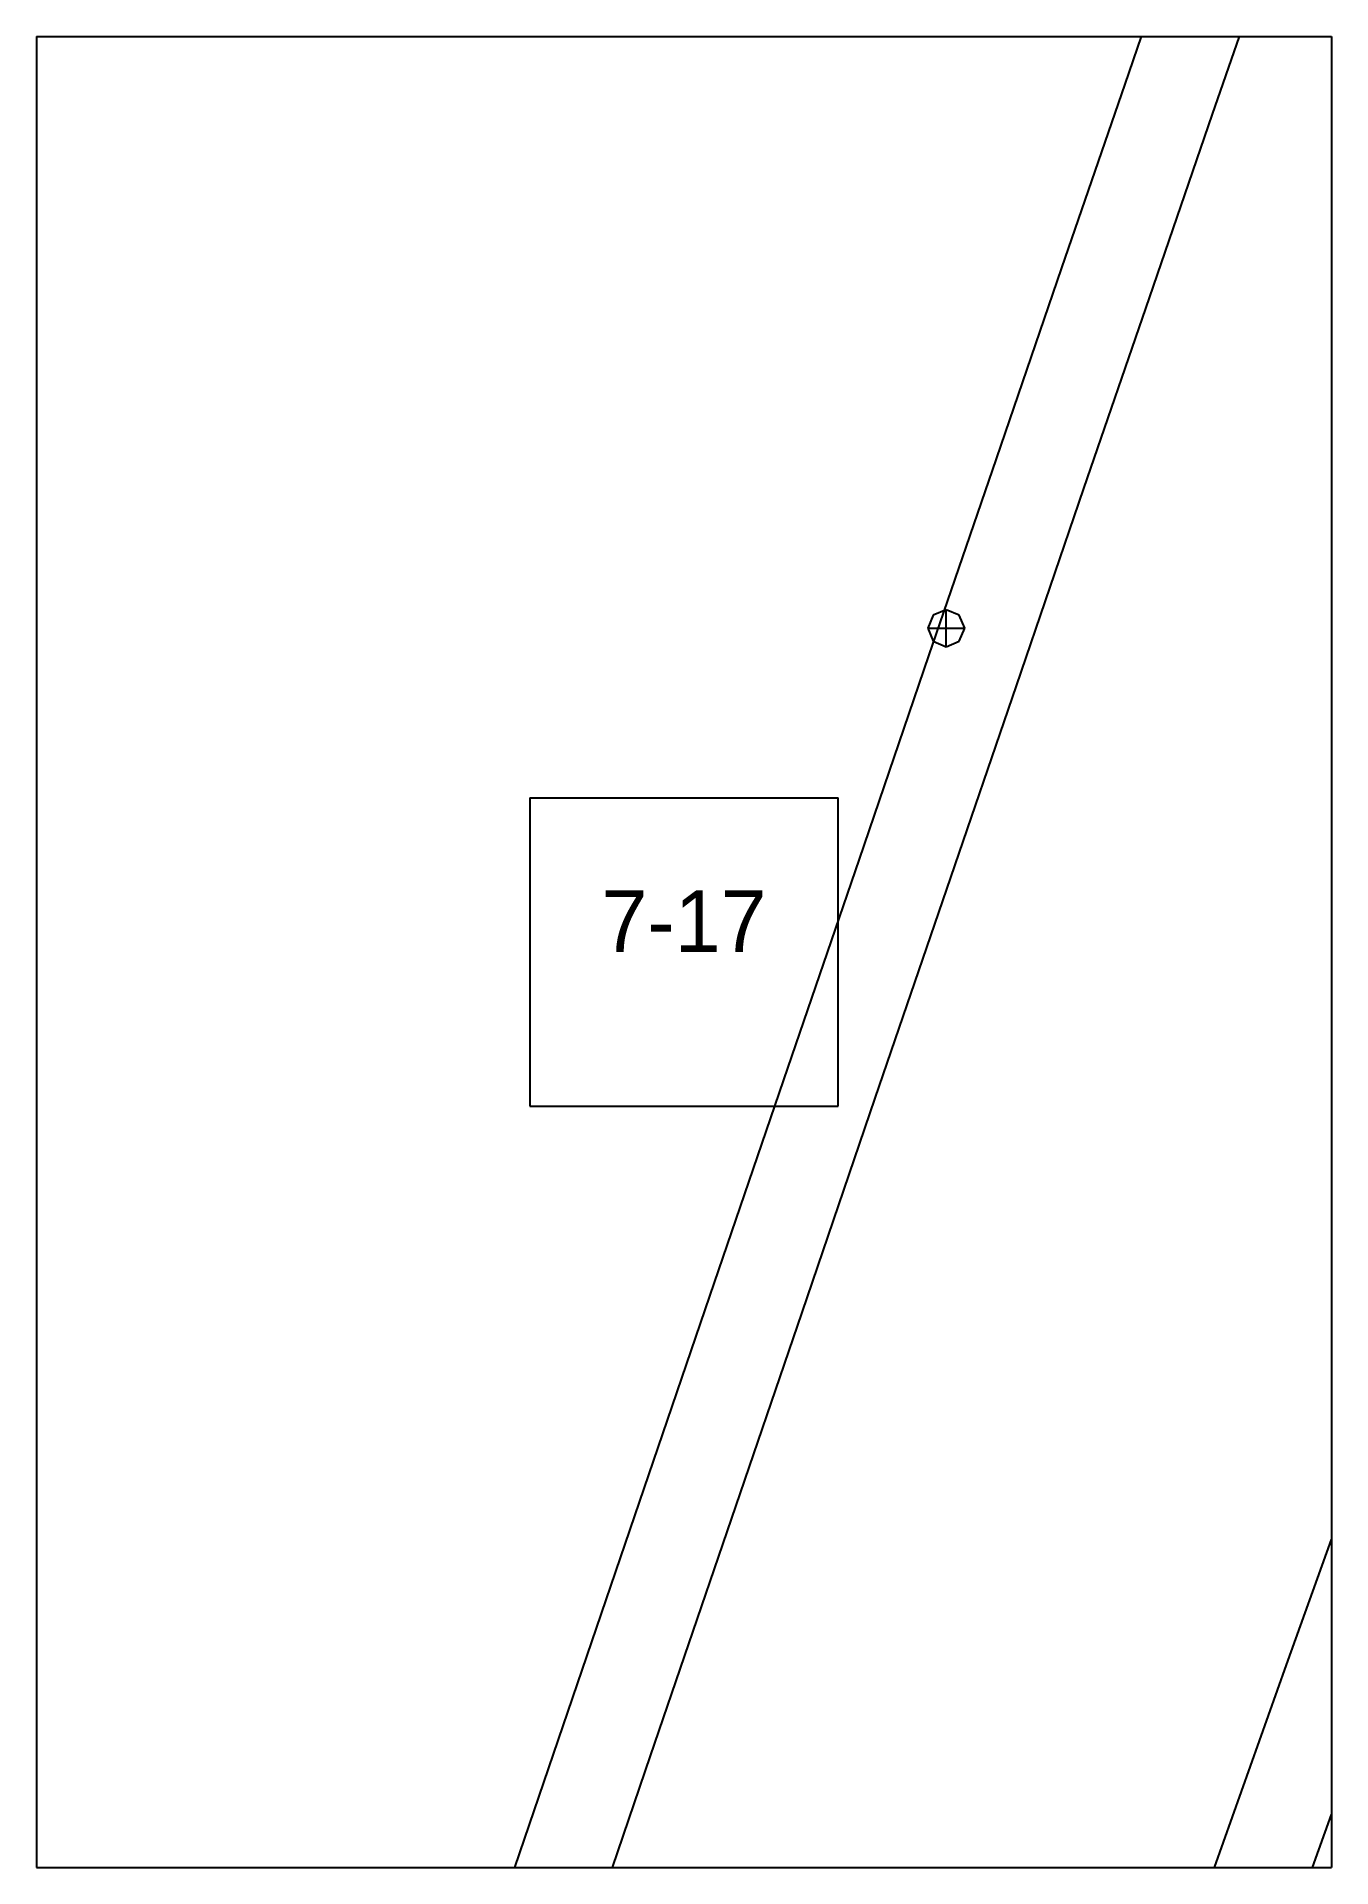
# Paper-space layout 'Plan 7-17' of a CAD drawing. Header units: metres, sheet in millimetres. Extents: x 0 to 210, y 0 to 297.
# The model-space entities are those that its viewports show. They can reach past a viewport. Long polylines and large blocks are cut down to what shows.
import ezdxf
from ezdxf.enums import TextEntityAlignment as Align

# ---------------------------------------------------------------- set-up
doc = ezdxf.new("R2010")
doc.units = ezdxf.units.M
for name, color, linetype in [('default', 7, 'Continuous'), ('TEXTLAYER', 7, 'Continuous'), ('VIEWPORTS', 7, 'Continuous')]:
    doc.layers.add(name, color=color, linetype=linetype)

msp = doc.modelspace()

# ---------------------------------------------------------------- linework, layer by layer
at = {"color": 9}
for p, q in [((3360, -1485), (3360, -1782)), ((3360, -1485), (3360, -1782)), ((3570, -1485), (3570, -1782)), ((3570, -1485), (3570, -1782)), ((3150, -1782), (3360, -1782)), ((3150, -1782), (3360, -1782)), ((3360, -1782), (3570, -1782)), ((3360, -1782), (3360, -2079)), ((3360, -1782), (3570, -1782)), ((3360, -1782), (3360, -2079)), ((3570, -1782), (3780, -1782)), ((3570, -1782), (3570, -2079)), ((3570, -1782), (3780, -1782)), ((3570, -1782), (3570, -2079)), ((3440, -1905.5), (3490, -1905.5)), ((3440, -1905.5), (3440, -1955.5)), ((3490, -1955.5), (3490, -1905.5)), ((3440, -1955.5), (3490, -1955.5)), ((3150, -2079), (3360, -2079)), ((3150, -2079), (3360, -2079)), ((3360, -2079), (3570, -2079)), ((3360, -2079), (3360, -2376)), ((3360, -2079), (3570, -2079)), ((3360, -2079), (3360, -2376)), ((3570, -2079), (3780, -2079)), ((3570, -2079), (3570, -2376)), ((3570, -2079), (3780, -2079)), ((3570, -2079), (3570, -2376))]:
    msp.add_line(p, q, dxfattribs=at)
at = {"layer": 'default', "color": 7, "linetype": 'Continuous'}
for p, q in [((3536.55, -1789.69), (3546.46, -1761.01)), ((3550.74, -1794.56), (3560.64, -1765.91)), ((3526.29, -1819.53), (3536.55, -1789.69)), ((3540.48, -1824.39), (3550.74, -1794.56)), ((3515.68, -1850.47), (3526.29, -1819.53)), ((3529.87, -1855.33), (3540.48, -1824.39)), ((3504.73, -1882.45), (3515.68, -1850.47)), ((3518.92, -1887.31), (3529.87, -1855.33)), ((3505.41, -1875.85), (3504.53, -1877.97)), ((3507.53, -1874.97), (3505.41, -1875.85)), ((3509.65, -1875.85), (3507.53, -1874.97)), ((3507.53, -1880.97), (3507.53, -1874.97)), ((3510.53, -1877.97), (3509.65, -1875.85)), ((3504.53, -1877.97), (3505.41, -1880.09)), ((3504.53, -1877.97), (3510.53, -1877.97)), ((3509.65, -1880.09), (3510.53, -1877.97)), ((3493.44, -1915.45), (3504.73, -1882.45)), ((3505.41, -1880.09), (3507.53, -1880.97)), ((3507.53, -1880.97), (3509.65, -1880.09)), ((3507.63, -1920.3), (3518.92, -1887.31)), ((3481.84, -1949.36), (3493.44, -1915.45)), ((3496.03, -1954.21), (3507.63, -1920.3)), ((3469.95, -1984.14), (3481.84, -1949.36)), ((3484.15, -1988.99), (3496.03, -1954.21)), ((3457.8, -2019.73), (3469.95, -1984.14)), ((3471.99, -2024.58), (3484.15, -1988.99)), ((3562.74, -2046.12), (3575.66, -2009.96)), ((3445.4, -2056.04), (3457.8, -2019.73)), ((3459.59, -2060.89), (3471.99, -2024.58)), ((3549.62, -2082.93), (3562.74, -2046.12)), ((3563.76, -2087.95), (3576.87, -2051.15)), ((3432.78, -2093), (3445.4, -2056.04)), ((3446.98, -2097.84), (3459.59, -2060.89))]:
    msp.add_line(p, q, dxfattribs=at)

# ---------------------------------------------------------------- texts
at = {"layer": 'TEXTLAYER', "color": 1}
msp.add_text('7-17', height=10, dxfattribs=at).set_placement((3465, -1930.5), align=Align.CENTER)

psp = doc.layouts.new('Plan 7-17')

# ---------------------------------------------------------------- viewports
at = {"layer": 'VIEWPORTS'}
psp.add_viewport(center=(105, 148.5), size=(210, 297), view_center_point=(3465, -1930.5), view_height=297, dxfattribs=at)

doc.saveas('drawing.dxf')
